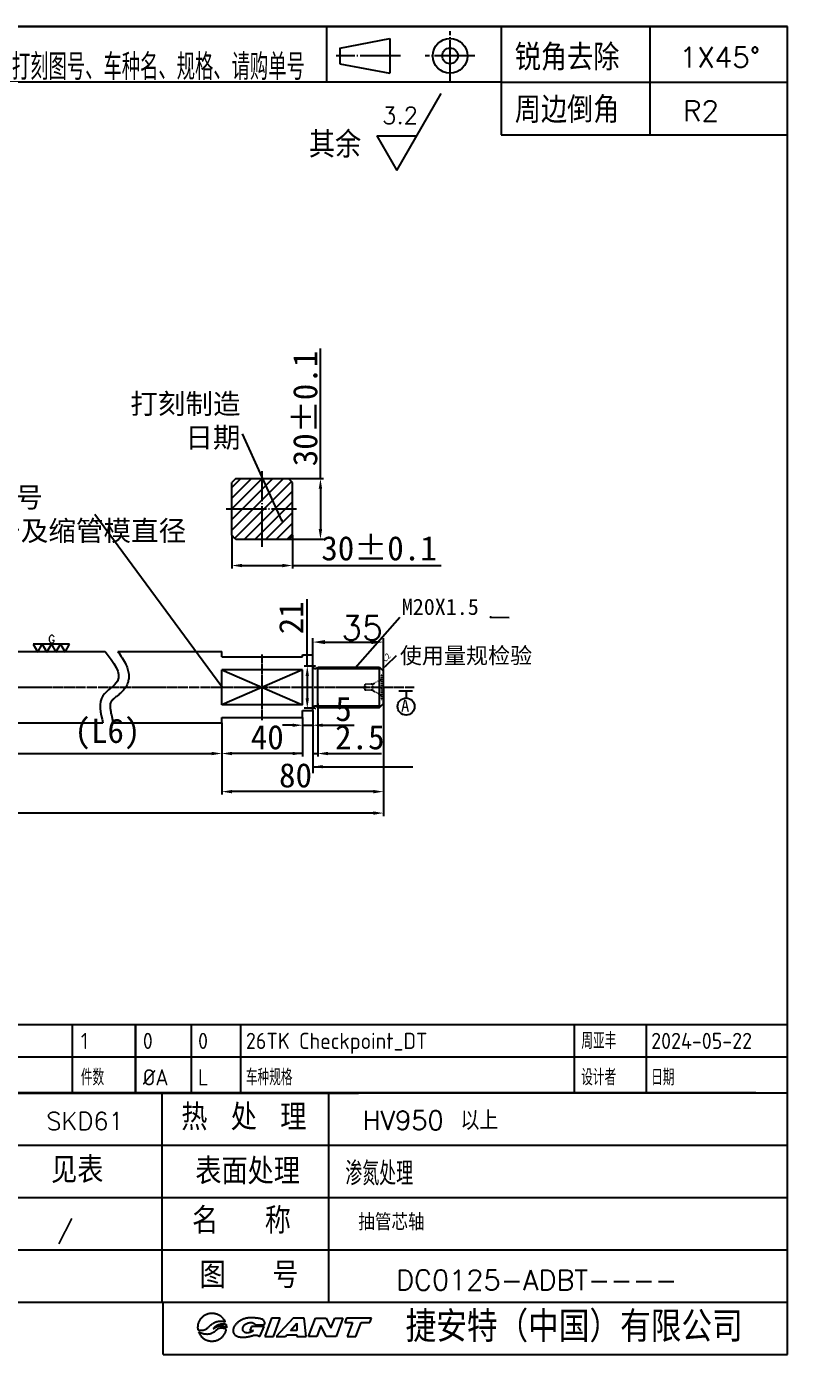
# Model space of a CAD drawing. Extents: x 41788 to 42727, y -2111 to -1454.
# Drawn here: x 42350 to 42727, y -2111 to -1454 of the extents above; entities that cross this region are included whole.
import ezdxf
from ezdxf.enums import TextEntityAlignment as Align

# ---------------------------------------------------------------- set-up
doc = ezdxf.new("R2010")
doc.units = 0
doc.header["$MEASUREMENT"] = 0
for name, pattern in [('CENTER', [22.5, 20, -1, 0.5, -1]), ('DASHED', [0.2, 0.1, -0.1]), ('PHANTOM', [25, 20, -1, 1, -1, 1, -1])]:
    doc.linetypes.add(name, pattern=pattern)
doc.layers.get('0').update_dxf_attribs({"linetype": 'CONTINUOUS'})
doc.layers.get('DEFPOINTS').update_dxf_attribs({"linetype": 'CONTINUOUS'})
for name, color, linetype in [('CEN', 1, 'CENTER'), ('CON', 7, 'CONTINUOUS'), ('DAS', 5, 'DASHED'), ('DIM', 7, 'CONTINUOUS'), ('TXT', 3, 'CONTINUOUS'), ('UTI', 4, 'PHANTOM')]:
    doc.layers.add(name, color=color, linetype=linetype)
doc.styles.add('2', font='SimSun.ttf')
doc.styles.add('ACISOTS', font='isocp.shx', dxfattribs={"height": 1, "bigfont": 'gbcbig.shx'})
doc.styles.add('HZ', font='txt.shx', dxfattribs={"bigfont": 'Hzfs.shx'})
doc.styles.add('ROMANS', font='romans', dxfattribs={"height": 6.922031})
doc.styles.get("Standard").update_dxf_attribs({"font": 'txt.shx', "bigfont": 'hzfs.shx'})
doc.dimstyles.get("Standard").update_dxf_attribs({"dimtxt": 12, "dimasz": 5, "dimexe": 1.5, "dimexo": 0, "dimgap": 2, "dimtad": 1, "dimdec": 1, "dimzin": 12, "dimdsep": 46, "dimtxsty": 'STANDARD', "dimcen": 0.09, "dimaunit": 1, "dimadec": 1, "dimazin": 3, "dimtfac": 1, "dimtdec": 1, "dimtmove": 0, "dimatfit": 3, "dimfxl": 1, "dimtolj": 1, "dimtzin": 0, "dimarcsym": 0})
doc.dimstyles.new('STANDARD$0', dxfattribs={"dimscale": 0, "dimtxt": 12, "dimasz": 6, "dimexe": 2, "dimexo": 0, "dimgap": 1, "dimtad": 1, "dimdec": 1, "dimrnd": 0.1, "dimzin": 12, "dimdsep": 46, "dimtxsty": 'STANDARD', "dimcen": 0, "dimclrd": 7, "dimclre": 7, "dimclrt": 7, "dimadec": 0, "dimazin": 0, "dimtp": 0.3, "dimtfac": 1, "dimtdec": 1, "dimtmove": 0, "dimatfit": 3, "dimfxl": 1, "dimtolj": 1, "dimtzin": 0, "dimarcsym": 0})

# ---------------------------------------------------------------- blocks, each defined once
blk = doc.blocks.new('*D27')
at = {"color": 7, "lineweight": -2, "transparency": 16777216}
for p, q in [((41447.65, -1767.43), (41447.65, -1756.58)), ((41453.65, -1758.58), (41476.65, -1758.58)), ((41482.65, -1774.93), (41482.65, -1756.58))]:
    blk.add_line(p, q, dxfattribs=at)
at = {"color": 7, "transparency": 16777216}
for points in [[(41453.65, -1757.58), (41453.65, -1759.58), (41447.65, -1758.58)], [(41476.65, -1759.58), (41476.65, -1757.58), (41482.65, -1758.58)]]:
    blk.add_solid(points, dxfattribs=at)
at = {"layer": 'DEFPOINTS', "color": 0, "transparency": 16777216}
for p in [(41482.65, -1758.58), (41447.65, -1767.43), (41482.65, -1774.93)]:
    blk.add_point(p, dxfattribs=at)
at = {"color": 7, "transparency": 16777216, "insert": (41472.07, -1751.58), "char_height": 12, "attachment_point": 5}
blk.add_mtext('\\A1;35', dxfattribs=at)
blk = doc.blocks.new('DY00021A')
at = {"layer": 'UTI', "color": 7}
for points in [[(1.5, 2.6), (-1.5, 2.6), (0, 0)], [(4.5, 2.6), (1.5, 2.6), (3, 0)], [(7.5, 2.6), (4.5, 2.6), (6, 0)], [(10.5, 2.6), (7.5, 2.6), (9, 0)]]:
    blk.add_lwpolyline(points, close=True, dxfattribs=at)
at = {"layer": 'UTI'}
blk.add_text('G', height=2.5, dxfattribs=at).set_placement((4.61, 4.28), align=Align.MIDDLE)
blk = doc.blocks.new('*D26')
at = {"layer": 'DEFPOINTS', "color": 0, "transparency": 16777216}
for p in [(41407.65, -1705.73), (41437.65, -1705.73), (41437.65, -1720.73)]:
    blk.add_point(p, dxfattribs=at)
at = {"layer": 'DIM', "color": 0, "lineweight": -2, "transparency": 16777216}
for p, q in [((41407.65, -1705.73), (41407.65, -1722.23)), ((41437.65, -1705.73), (41437.65, -1722.23)), ((41412.65, -1720.73), (41432.65, -1720.73)), ((41437.65, -1720.73), (41511.12, -1720.73))]:
    blk.add_line(p, q, dxfattribs=at)
at = {"layer": 'DIM', "color": 0, "transparency": 16777216}
for points in [[(41412.65, -1719.9), (41412.65, -1721.57), (41407.65, -1720.73)], [(41432.65, -1721.57), (41432.65, -1719.9), (41437.65, -1720.73)]]:
    blk.add_solid(points, dxfattribs=at)
at = {"layer": 'DIM', "color": 0, "transparency": 16777216, "insert": (41480.46, -1712.26), "char_height": 12, "attachment_point": 5, "style": '2'}
blk.add_mtext('\\A1;30%%p0.1', dxfattribs=at)
blk = doc.blocks.new('*D25')
at = {"layer": 'DEFPOINTS', "color": 0, "transparency": 16777216}
for p in [(41435.65, -1677.73), (41435.65, -1707.73), (41451.47, -1707.73)]:
    blk.add_point(p, dxfattribs=at)
at = {"layer": 'DIM', "color": 0, "lineweight": -2, "transparency": 16777216}
for p, q in [((41451.47, -1677.73), (41451.47, -1613.41)), ((41435.65, -1677.73), (41452.97, -1677.73)), ((41451.47, -1682.73), (41451.47, -1702.73)), ((41435.65, -1707.73), (41452.97, -1707.73))]:
    blk.add_line(p, q, dxfattribs=at)
at = {"layer": 'DIM', "color": 0, "transparency": 16777216}
for points in [[(41452.3, -1682.73), (41450.63, -1682.73), (41451.47, -1677.73)], [(41450.63, -1702.73), (41452.3, -1702.73), (41451.47, -1707.73)]]:
    blk.add_solid(points, dxfattribs=at)
at = {"layer": 'DIM', "color": 0, "transparency": 16777216, "insert": (41444, -1643.07), "char_height": 12, "attachment_point": 5, "rotation": 90, "style": '2'}
blk.add_mtext('\\A1;30%%p0.1', dxfattribs=at)
blk = doc.blocks.new('*D24')
at = {"layer": 'DEFPOINTS', "color": 0, "transparency": 16777216}
for p in [(41402.65, -1798.58), (41442.65, -1795.93), (41402.65, -1813.68)]:
    blk.add_point(p, dxfattribs=at)
at = {"layer": 'DIM', "color": 0, "lineweight": -2, "transparency": 16777216}
for p, q in [((41402.65, -1798.58), (41402.65, -1815.18)), ((41442.65, -1795.93), (41442.65, -1815.18)), ((41437.65, -1813.68), (41407.65, -1813.68))]:
    blk.add_line(p, q, dxfattribs=at)
at = {"layer": 'DIM', "color": 0, "transparency": 16777216}
for points in [[(41407.65, -1812.85), (41407.65, -1814.52), (41402.65, -1813.68)], [(41437.65, -1814.52), (41437.65, -1812.85), (41442.65, -1813.68)]]:
    blk.add_solid(points, dxfattribs=at)
at = {"layer": 'DIM', "color": 0, "transparency": 16777216, "insert": (41425.16, -1805.68), "char_height": 12, "attachment_point": 5, "style": '2'}
blk.add_mtext('\\A1;40', dxfattribs=at)
blk = doc.blocks.new('*D23')
at = {"layer": 'DEFPOINTS', "color": 0, "transparency": 16777216}
for p in [(41289.54, -1799.08), (41402.65, -1799.08), (41402.65, -1813.68)]:
    blk.add_point(p, dxfattribs=at)
at = {"layer": 'DIM', "color": 0, "lineweight": -2, "transparency": 16777216}
for p, q in [((41289.54, -1799.08), (41289.54, -1815.18)), ((41402.65, -1799.08), (41402.65, -1815.18)), ((41294.54, -1813.68), (41397.65, -1813.68))]:
    blk.add_line(p, q, dxfattribs=at)
at = {"layer": 'DIM', "color": 0, "transparency": 16777216}
for points in [[(41294.54, -1812.85), (41294.54, -1814.52), (41289.54, -1813.68)], [(41397.65, -1814.52), (41397.65, -1812.85), (41402.65, -1813.68)]]:
    blk.add_solid(points, dxfattribs=at)
at = {"layer": 'DIM', "color": 0, "transparency": 16777216, "insert": (41346.09, -1804.04), "char_height": 12, "attachment_point": 5, "style": '2'}
blk.add_mtext('\\A1;(L6)', dxfattribs=at)
blk = doc.blocks.new('_DotSmall')
at = {"color": 0, "linetype": 'ByBlock', "const_width": 0.5}
blk.add_lwpolyline([(-0.0625, 0, 1), (0.0625, 0, 1)], format="xyb", close=True, dxfattribs=at)
blk = doc.blocks.new('*D17')
at = {"layer": 'DEFPOINTS', "color": 0, "transparency": 16777216}
for p in [(41449.02, -1770.43), (41444.96, -1791.34), (41448.93, -1791.34)]:
    blk.add_point(p, dxfattribs=at)
at = {"layer": 'DIM', "color": 0, "lineweight": -2, "transparency": 16777216}
for p, q in [((41444.96, -1770.43), (41444.96, -1737.29)), ((41449.02, -1770.43), (41443.46, -1770.43)), ((41444.96, -1775.43), (41444.96, -1786.34)), ((41448.93, -1791.34), (41443.46, -1791.34))]:
    blk.add_line(p, q, dxfattribs=at)
at = {"layer": 'DIM', "color": 0, "transparency": 16777216}
for points in [[(41445.79, -1775.43), (41444.12, -1775.43), (41444.96, -1770.43)], [(41444.12, -1786.34), (41445.79, -1786.34), (41444.96, -1791.34)]]:
    blk.add_solid(points, dxfattribs=at)
at = {"layer": 'DIM', "color": 0, "transparency": 16777216, "insert": (41436.96, -1746.56), "char_height": 12, "attachment_point": 5, "rotation": 90, "style": '2'}
blk.add_mtext('\\A1;21', dxfattribs=at)
blk = doc.blocks.new('*D16')
at = {"layer": 'DEFPOINTS', "color": 0, "transparency": 16777216}
for p in [(41482.65, -1780.93), (41402.65, -1798.58), (41402.65, -1832.53)]:
    blk.add_point(p, dxfattribs=at)
at = {"layer": 'DIM', "color": 0, "lineweight": -2, "transparency": 16777216}
for p, q in [((41482.65, -1780.93), (41482.65, -1834.03)), ((41402.65, -1798.58), (41402.65, -1834.03)), ((41477.65, -1832.53), (41407.65, -1832.53))]:
    blk.add_line(p, q, dxfattribs=at)
at = {"layer": 'DIM', "color": 0, "transparency": 16777216}
for points in [[(41407.65, -1831.7), (41407.65, -1833.37), (41402.65, -1832.53)], [(41477.65, -1833.37), (41477.65, -1831.7), (41482.65, -1832.53)]]:
    blk.add_solid(points, dxfattribs=at)
at = {"layer": 'DIM', "color": 0, "transparency": 16777216, "insert": (41439.15, -1824.53), "char_height": 12, "attachment_point": 5, "style": '2'}
blk.add_mtext('\\A1;80', dxfattribs=at)
blk = doc.blocks.new('*D15')
at = {"layer": 'DEFPOINTS', "color": 0, "transparency": 16777216}
for p in [(41447.65, -1792.33), (41442.65, -1795.93), (41447.65, -1799.7)]:
    blk.add_point(p, dxfattribs=at)
at = {"layer": 'DIM', "color": 0, "lineweight": -2, "transparency": 16777216}
for p, q in [((41447.65, -1792.33), (41447.65, -1801.2)), ((41442.65, -1795.93), (41442.65, -1801.2)), ((41437.65, -1799.7), (41432.65, -1799.7)), ((41442.65, -1799.7), (41447.65, -1799.7)), ((41452.65, -1799.7), (41468.15, -1799.7))]:
    blk.add_line(p, q, dxfattribs=at)
at = {"layer": 'DIM', "color": 0, "transparency": 16777216}
for points in [[(41437.65, -1800.53), (41437.65, -1798.87), (41442.65, -1799.7)], [(41452.65, -1798.87), (41452.65, -1800.53), (41447.65, -1799.7)]]:
    blk.add_solid(points, dxfattribs=at)
at = {"layer": 'DIM', "color": 0, "transparency": 16777216, "insert": (41462.9, -1791.7), "char_height": 12, "attachment_point": 5, "style": '2'}
blk.add_mtext('\\A1;5', dxfattribs=at)
blk = doc.blocks.new('*D5')
at = {"layer": 'DEFPOINTS', "color": 0, "transparency": 16777216}
for p in [(40805.51, -1783.15), (41482.65, -1788.93), (40805.51, -1843.14)]:
    blk.add_point(p, dxfattribs=at)
at = {"layer": 'DIM', "color": 0, "lineweight": -2, "transparency": 16777216}
for p, q in [((40805.51, -1783.15), (40805.51, -1844.64)), ((41482.65, -1788.93), (41482.65, -1844.64)), ((41477.65, -1843.14), (40810.51, -1843.14))]:
    blk.add_line(p, q, dxfattribs=at)
at = {"layer": 'DIM', "color": 0, "transparency": 16777216}
for points in [[(40810.51, -1842.3), (40810.51, -1843.97), (40805.51, -1843.14)], [(41477.65, -1843.97), (41477.65, -1842.3), (41482.65, -1843.14)]]:
    blk.add_solid(points, dxfattribs=at)
at = {"layer": 'DIM', "color": 0, "transparency": 16777216, "insert": (41211.7, -1835.14), "char_height": 12, "attachment_point": 5, "style": '2'}
blk.add_mtext('\\A1;LT', dxfattribs=at)
blk = doc.blocks.new('GIANT')
for p, q in [((231.03, 29.75), (230.98, 29.65)), ((231.09, 29.84), (231.03, 29.75)), ((231.15, 29.94), (231.09, 29.84)), ((231.21, 30.03), (231.15, 29.94)), ((231.28, 30.12), (231.21, 30.03)), ((231.35, 30.2), (231.28, 30.12)), ((231.43, 30.28), (231.35, 30.2)), ((231.51, 30.36), (231.43, 30.28)), ((231.59, 30.43), (231.51, 30.36)), ((231.68, 30.5), (231.59, 30.43)), ((231.77, 30.56), (231.68, 30.5)), ((231.87, 30.62), (231.77, 30.56)), ((231.97, 30.68), (231.87, 30.62)), ((232.07, 30.73), (231.97, 30.68)), ((232.17, 30.77), (232.07, 30.73)), ((232.27, 30.81), (232.17, 30.77)), ((232.38, 30.85), (232.27, 30.81)), ((232.49, 30.88), (232.38, 30.85)), ((232.6, 30.91), (232.49, 30.88)), ((232.72, 30.93), (232.6, 30.91)), ((232.83, 30.94), (232.72, 30.93)), ((232.95, 30.95), (232.83, 30.94)), ((233.07, 30.96), (232.95, 30.95)), ((233.18, 30.95), (233.07, 30.96)), ((233.3, 30.95), (233.18, 30.95)), ((233.42, 30.93), (233.3, 30.95)), ((233.53, 30.91), (233.42, 30.93)), ((233.65, 30.89), (233.53, 30.91)), ((233.76, 30.86), (233.65, 30.89)), ((233.87, 30.82), (233.76, 30.86)), ((233.98, 30.78), (233.87, 30.82)), ((234.09, 30.74), (233.98, 30.78)), ((234, 29.7), (234.08, 29.72)), ((234.08, 29.72), (234.16, 29.73)), ((234.19, 30.68), (234.09, 30.74)), ((234.16, 29.73), (234.25, 29.74)), ((234.29, 30.63), (234.19, 30.68)), ((234.25, 29.74), (234.33, 29.75)), ((234.39, 30.57), (234.29, 30.63)), ((234.33, 29.75), (234.41, 29.75)), ((234.49, 30.5), (234.39, 30.57)), ((234.41, 29.75), (234.49, 29.75)), ((234.58, 30.43), (234.49, 30.5)), ((234.49, 29.75), (234.58, 29.75)), ((234.67, 30.35), (234.58, 30.43)), ((234.58, 29.75), (234.66, 29.74)), ((234.66, 29.74), (234.74, 29.73)), ((234.75, 30.27), (234.67, 30.35)), ((234.74, 29.73), (234.82, 29.72)), ((234.83, 30.18), (234.75, 30.27)), ((234.82, 29.72), (234.9, 29.7)), ((234.91, 30.1), (234.83, 30.18)), ((234.98, 30), (234.91, 30.1)), ((235.05, 29.91), (234.98, 30)), ((235.11, 29.81), (235.05, 29.91)), ((235.16, 29.7), (235.11, 29.81)), ((237.46, 29.71), (237.36, 29.65)), ((237.56, 29.78), (237.46, 29.71)), ((237.66, 29.84), (237.56, 29.78)), ((237.76, 29.89), (237.66, 29.84)), ((237.87, 29.95), (237.76, 29.89)), ((237.97, 30), (237.87, 29.95)), ((238.08, 30.04), (237.97, 30)), ((238.19, 30.08), (238.08, 30.04)), ((238.3, 30.12), (238.19, 30.08)), ((238.42, 30.15), (238.3, 30.12)), ((238.53, 30.18), (238.42, 30.15)), ((238.65, 30.2), (238.53, 30.18)), ((238.76, 30.22), (238.65, 30.2)), ((238.88, 30.24), (238.76, 30.22)), ((238.99, 30.25), (238.88, 30.24)), ((239.11, 30.26), (238.99, 30.25)), ((239.23, 30.27), (239.11, 30.26)), ((239.35, 30.27), (239.23, 30.27)), ((239.46, 30.27), (239.35, 30.27)), ((239.58, 30.27), (239.46, 30.27)), ((239.7, 30.26), (239.58, 30.27)), ((239.82, 30.25), (239.7, 30.26)), ((239.93, 30.25), (239.82, 30.25)), ((240.05, 30.23), (239.93, 30.25)), ((240.17, 30.22), (240.05, 30.23)), ((240.28, 30.21), (240.17, 30.22)), ((240.4, 30.19), (240.28, 30.21)), ((240.52, 30.17), (240.4, 30.19)), ((240.63, 30.15), (240.52, 30.17)), ((240.75, 30.13), (240.63, 30.15)), ((240.86, 30.1), (240.75, 30.13)), ((240.97, 30.06), (240.86, 30.1)), ((241.08, 30.02), (240.97, 30.06)), ((241.19, 29.97), (241.08, 30.02)), ((241.28, 29.9), (241.19, 29.97)), ((241.37, 29.82), (241.28, 29.9)), ((241.44, 29.73), (241.37, 29.82)), ((241.49, 29.62), (241.44, 29.73)), ((242.59, 30.21), (241.52, 27.29)), ((243.97, 30.21), (242.59, 30.21)), ((242.89, 27.29), (243.97, 30.21)), ((246.06, 30.21), (243.34, 27.29)), ((247.83, 30.21), (246.06, 30.21)), ((248.13, 27.29), (247.83, 30.21)), ((248.52, 27.29), (249.6, 30.21)), ((249.6, 30.21), (251.31, 30.21)), ((251.31, 30.21), (252.1, 28.61)), ((252.1, 28.61), (252.7, 30.21)), ((252.7, 30.21), (253.99, 30.21)), ((253.99, 30.21), (252.92, 27.29)), ((254.56, 30.21), (254.3, 29.5)), ((258.57, 30.21), (254.56, 30.21)), ((258.31, 29.5), (258.57, 30.21)), ((230.79, 28.9), (230.78, 28.78)), ((230.78, 28.78), (230.78, 28.67)), ((230.78, 28.67), (230.79, 28.56)), ((230.8, 29.01), (230.79, 28.9)), ((230.79, 28.56), (230.8, 28.45)), ((230.82, 29.12), (230.8, 29.01)), ((230.8, 28.45), (230.82, 28.34)), ((230.84, 29.23), (230.82, 29.12)), ((230.82, 28.34), (230.9, 28.32)), ((230.87, 29.33), (230.84, 29.23)), ((230.9, 29.44), (230.87, 29.33)), ((230.94, 29.55), (230.9, 29.44)), ((230.9, 28.32), (230.98, 28.31)), ((231.01, 27.94), (230.93, 27.97)), ((230.93, 27.97), (230.97, 27.88)), ((230.98, 29.65), (230.94, 29.55)), ((230.97, 27.88), (231.01, 27.79)), ((230.98, 28.31), (231.07, 28.3)), ((231.08, 27.91), (231.01, 27.94)), ((231.01, 27.79), (231.06, 27.7)), ((231.06, 27.7), (231.11, 27.61)), ((231.07, 28.3), (231.15, 28.29)), ((231.15, 27.88), (231.08, 27.91)), ((231.11, 27.61), (231.17, 27.53)), ((231.15, 28.29), (231.23, 28.28)), ((231.23, 27.85), (231.15, 27.88)), ((231.23, 28.28), (231.31, 28.28)), ((231.3, 27.81), (231.23, 27.85)), ((231.38, 27.79), (231.3, 27.81)), ((231.31, 28.28), (231.39, 28.28)), ((231.46, 27.76), (231.38, 27.79)), ((231.39, 28.28), (231.48, 28.28)), ((231.53, 27.73), (231.46, 27.76)), ((231.48, 28.28), (231.56, 28.28)), ((231.61, 27.71), (231.53, 27.73)), ((231.56, 28.28), (231.64, 28.29)), ((231.69, 27.69), (231.61, 27.71)), ((231.64, 28.29), (231.72, 28.31)), ((231.77, 27.67), (231.69, 27.69)), ((231.72, 28.31), (231.8, 28.32)), ((231.85, 27.66), (231.77, 27.67)), ((231.8, 28.32), (231.88, 28.35)), ((231.93, 27.65), (231.85, 27.66)), ((231.88, 28.35), (231.96, 28.37)), ((232.01, 27.64), (231.93, 27.65)), ((231.96, 28.37), (232.03, 28.41)), ((232.09, 27.63), (232.01, 27.64)), ((232.03, 28.41), (232.11, 28.44)), ((232.18, 27.63), (232.09, 27.63)), ((232.11, 28.44), (232.18, 28.49)), ((232.18, 28.49), (232.25, 28.53)), ((232.26, 27.62), (232.18, 27.63)), ((232.25, 28.53), (232.31, 28.58)), ((232.34, 27.62), (232.26, 27.62)), ((232.31, 28.58), (232.37, 28.63)), ((232.42, 27.63), (232.34, 27.62)), ((232.37, 28.63), (232.44, 28.69)), ((232.5, 27.64), (232.42, 27.63)), ((232.44, 28.69), (232.5, 28.74)), ((232.5, 28.74), (232.56, 28.8)), ((232.58, 27.64), (232.5, 27.64)), ((232.56, 28.8), (232.62, 28.86)), ((232.66, 27.66), (232.58, 27.64)), ((232.62, 28.86), (232.68, 28.91)), ((232.74, 27.67), (232.66, 27.66)), ((232.68, 28.91), (232.74, 28.97)), ((232.74, 28.97), (232.8, 29.03)), ((232.82, 27.69), (232.74, 27.67)), ((232.8, 29.03), (232.86, 29.08)), ((232.9, 27.72), (232.82, 27.69)), ((232.86, 29.08), (232.92, 29.13)), ((232.98, 27.74), (232.9, 27.72)), ((232.92, 29.13), (232.98, 29.19)), ((232.98, 29.19), (233.05, 29.24)), ((233.05, 27.77), (232.98, 27.74)), ((233.05, 29.24), (233.11, 29.29)), ((233.13, 27.8), (233.05, 27.77)), ((233.11, 29.29), (233.18, 29.33)), ((233.2, 27.84), (233.13, 27.8)), ((233.18, 29.33), (233.25, 29.38)), ((233.27, 27.88), (233.2, 27.84)), ((233.25, 29.38), (233.32, 29.42)), ((233.34, 27.92), (233.27, 27.88)), ((233.28, 28.48), (233.35, 28.58)), ((233.38, 28.54), (233.28, 28.48)), ((233.32, 29.42), (233.39, 29.46)), ((233.41, 27.97), (233.34, 27.92)), ((233.35, 28.58), (233.43, 28.68)), ((233.48, 28.6), (233.38, 28.54)), ((233.39, 29.46), (233.46, 29.5)), ((233.47, 28.01), (233.41, 27.97)), ((233.43, 28.68), (233.51, 28.77)), ((233.46, 29.5), (233.54, 29.54)), ((233.54, 28.06), (233.47, 28.01)), ((233.59, 28.66), (233.48, 28.6)), ((233.51, 28.77), (233.61, 28.86)), ((233.54, 29.54), (233.61, 29.57)), ((233.6, 28.12), (233.54, 28.06)), ((233.69, 28.72), (233.59, 28.66)), ((233.66, 28.17), (233.6, 28.12)), ((233.61, 29.57), (233.69, 29.6)), ((233.61, 28.86), (233.7, 28.93)), ((233.72, 28.22), (233.66, 28.17)), ((233.69, 29.6), (233.77, 29.63)), ((233.8, 28.77), (233.69, 28.72)), ((233.7, 28.93), (233.8, 29.01)), ((233.78, 28.28), (233.72, 28.22)), ((233.77, 29.63), (233.84, 29.66)), ((233.85, 28.33), (233.78, 28.28)), ((233.8, 29.01), (233.91, 29.07)), ((233.91, 28.82), (233.8, 28.77)), ((233.84, 29.66), (233.92, 29.68)), ((233.91, 28.38), (233.85, 28.33)), ((233.91, 29.07), (234.02, 29.13)), ((234.02, 28.86), (233.91, 28.82)), ((233.97, 28.43), (233.91, 28.38)), ((233.92, 29.68), (234, 29.7)), ((234.04, 28.48), (233.97, 28.43)), ((234.02, 29.13), (234.13, 29.18)), ((234.13, 28.9), (234.02, 28.86)), ((234.11, 28.52), (234.04, 28.48)), ((234.18, 28.56), (234.11, 28.52)), ((234.13, 29.18), (234.25, 29.22)), ((234.25, 28.92), (234.13, 28.9)), ((234.26, 28.58), (234.18, 28.56)), ((234.25, 29.22), (234.37, 29.25)), ((234.37, 28.94), (234.25, 28.92)), ((234.34, 28.61), (234.26, 28.58)), ((234.42, 28.62), (234.34, 28.61)), ((234.37, 29.25), (234.49, 29.28)), ((234.49, 28.95), (234.37, 28.94)), ((234.5, 28.62), (234.42, 28.62)), ((234.49, 29.28), (234.62, 29.3)), ((234.61, 28.94), (234.49, 28.95)), ((234.58, 28.62), (234.5, 28.62)), ((234.66, 28.62), (234.58, 28.62)), ((234.72, 28.93), (234.61, 28.94)), ((234.62, 29.3), (234.74, 29.31)), ((234.74, 28.61), (234.66, 28.62)), ((234.84, 28.91), (234.72, 28.93)), ((234.74, 29.31), (234.86, 29.31)), ((234.82, 28.59), (234.74, 28.61)), ((234.9, 28.57), (234.82, 28.59)), ((234.96, 28.88), (234.84, 28.91)), ((234.86, 29.31), (234.99, 29.3)), ((234.9, 29.7), (234.98, 29.68)), ((234.98, 28.55), (234.9, 28.57)), ((235.07, 28.84), (234.96, 28.88)), ((234.98, 29.68), (235.06, 29.65)), ((235.06, 28.53), (234.98, 28.55)), ((234.99, 29.3), (235.11, 29.28)), ((235.03, 27.57), (235.08, 27.66)), ((235.06, 29.65), (235.13, 29.63)), ((235.13, 28.5), (235.06, 28.53)), ((235.18, 28.8), (235.07, 28.84)), ((235.08, 27.66), (235.13, 27.74)), ((235.11, 29.28), (235.23, 29.24)), ((235.13, 29.63), (235.21, 29.6)), ((235.21, 28.47), (235.13, 28.5)), ((235.13, 27.74), (235.18, 27.83)), ((235.21, 29.6), (235.16, 29.7)), ((235.29, 28.74), (235.18, 28.8)), ((235.18, 27.83), (235.22, 27.93)), ((235.28, 28.44), (235.21, 28.47)), ((235.22, 27.93), (235.26, 28.02)), ((235.23, 29.24), (235.34, 29.19)), ((235.26, 28.02), (235.29, 28.12)), ((235.36, 28.41), (235.28, 28.44)), ((235.39, 28.67), (235.29, 28.74)), ((235.29, 28.12), (235.32, 28.21)), ((235.32, 28.21), (235.34, 28.31)), ((235.34, 29.19), (235.36, 29.09)), ((235.34, 28.31), (235.36, 28.41)), ((235.36, 29.09), (235.37, 28.98)), ((235.37, 28.98), (235.38, 28.88)), ((235.38, 28.88), (235.39, 28.78)), ((235.39, 28.78), (235.39, 28.67)), ((236.46, 28.45), (236.44, 28.33)), ((236.44, 28.33), (236.44, 28.22)), ((236.44, 28.22), (236.44, 28.1)), ((236.44, 28.1), (236.46, 27.98)), ((236.5, 28.56), (236.46, 28.45)), ((236.46, 27.98), (236.5, 27.87)), ((236.54, 28.67), (236.5, 28.56)), ((236.5, 27.87), (236.56, 27.77)), ((236.59, 28.78), (236.54, 28.67)), ((236.56, 27.77), (236.62, 27.67)), ((236.64, 28.88), (236.59, 28.78)), ((236.62, 27.67), (236.7, 27.58)), ((236.7, 28.98), (236.64, 28.88)), ((236.77, 29.08), (236.7, 28.98)), ((236.7, 27.58), (236.79, 27.51)), ((236.85, 29.17), (236.77, 29.08)), ((236.92, 29.26), (236.85, 29.17)), ((237, 29.34), (236.92, 29.26)), ((237.09, 29.42), (237, 29.34)), ((237.18, 29.5), (237.09, 29.42)), ((237.27, 29.58), (237.18, 29.5)), ((237.36, 29.65), (237.27, 29.58)), ((237.99, 28.53), (238, 28.65)), ((238, 28.41), (237.99, 28.53)), ((238, 28.65), (238.04, 28.77)), ((238.03, 28.29), (238, 28.41)), ((238.08, 28.17), (238.03, 28.29)), ((238.04, 28.77), (238.09, 28.89)), ((238.16, 28.07), (238.08, 28.17)), ((238.09, 28.89), (238.15, 28.99)), ((238.15, 28.99), (238.23, 29.09)), ((238.25, 27.99), (238.16, 28.07)), ((238.23, 29.09), (238.32, 29.17)), ((238.35, 27.92), (238.25, 27.99)), ((238.32, 29.17), (238.42, 29.25)), ((238.47, 27.88), (238.35, 27.92)), ((238.42, 29.25), (238.52, 29.32)), ((238.59, 27.85), (238.47, 27.88)), ((238.52, 29.32), (238.64, 29.37)), ((238.71, 27.83), (238.59, 27.85)), ((238.64, 29.37), (238.75, 29.42)), ((238.84, 27.84), (238.71, 27.83)), ((238.75, 29.42), (238.87, 29.46)), ((238.96, 27.86), (238.84, 27.84)), ((238.87, 29.46), (238.99, 29.48)), ((239.08, 27.89), (238.96, 27.86)), ((238.99, 29.48), (239.11, 29.5)), ((239.2, 27.93), (239.08, 27.89)), ((239.11, 29.5), (239.24, 29.51)), ((239.4, 28.87), (239.12, 28.24)), ((239.12, 28.24), (239.73, 28.24)), ((239.31, 27.97), (239.2, 27.93)), ((239.24, 29.51), (239.36, 29.51)), ((239.42, 28.03), (239.31, 27.97)), ((239.36, 29.51), (239.49, 29.49)), ((241.41, 28.87), (239.4, 28.87)), ((239.53, 28.1), (239.42, 28.03)), ((239.49, 29.49), (239.61, 29.46)), ((239.63, 28.17), (239.53, 28.1)), ((239.61, 29.46), (239.72, 29.42)), ((239.73, 28.24), (239.63, 28.17)), ((239.72, 29.42), (239.83, 29.36)), ((239.83, 29.36), (239.92, 29.27)), ((239.92, 29.27), (239.97, 29.16)), ((239.97, 29.16), (241.47, 29.16)), ((240.75, 27.29), (241.41, 28.87)), ((241.47, 29.16), (241.5, 29.27)), ((241.51, 29.51), (241.49, 29.62)), ((241.5, 29.27), (241.51, 29.39)), ((241.51, 29.39), (241.51, 29.51)), ((245.61, 28.21), (246.64, 29.42)), ((246.64, 28.21), (245.61, 28.21)), ((246.64, 29.42), (246.64, 28.21)), ((250.49, 29.01), (249.85, 27.29)), ((251.35, 27.29), (250.49, 29.01)), ((254.3, 29.5), (255.52, 29.5)), ((255.52, 29.5), (254.71, 27.29)), ((256.09, 27.29), (256.91, 29.5)), ((256.91, 29.5), (258.31, 29.5)), ((231.17, 27.53), (231.23, 27.45)), ((231.23, 27.45), (231.29, 27.37)), ((231.29, 27.37), (231.36, 27.29)), ((231.36, 27.29), (231.43, 27.22)), ((231.43, 27.22), (231.5, 27.15)), ((231.5, 27.15), (231.57, 27.09)), ((231.57, 27.09), (231.65, 27.02)), ((231.65, 27.02), (231.73, 26.96)), ((231.73, 26.96), (231.82, 26.91)), ((231.82, 26.91), (231.9, 26.86)), ((231.9, 26.86), (231.99, 26.81)), ((231.99, 26.81), (232.08, 26.76)), ((232.08, 26.76), (232.18, 26.72)), ((232.18, 26.72), (232.27, 26.69)), ((232.27, 26.69), (232.37, 26.65)), ((232.37, 26.65), (232.46, 26.63)), ((232.46, 26.63), (232.56, 26.6)), ((232.56, 26.6), (232.66, 26.58)), ((232.66, 26.58), (232.76, 26.57)), ((232.76, 26.57), (232.86, 26.55)), ((232.86, 26.55), (232.96, 26.55)), ((232.96, 26.55), (233.06, 26.54)), ((233.06, 26.54), (233.16, 26.54)), ((233.16, 26.54), (233.26, 26.55)), ((233.26, 26.55), (233.36, 26.56)), ((233.36, 26.56), (233.46, 26.57)), ((233.46, 26.57), (233.56, 26.59)), ((233.56, 26.59), (233.66, 26.61)), ((233.66, 26.61), (233.76, 26.64)), ((233.76, 26.64), (233.85, 26.67)), ((233.85, 26.67), (233.95, 26.7)), ((233.95, 26.7), (234.04, 26.74)), ((234.04, 26.74), (234.13, 26.78)), ((234.13, 26.78), (234.22, 26.83)), ((234.22, 26.83), (234.31, 26.88)), ((234.31, 26.88), (234.39, 26.93)), ((234.39, 26.93), (234.48, 26.99)), ((234.48, 26.99), (234.56, 27.05)), ((234.56, 27.05), (234.63, 27.12)), ((234.63, 27.12), (234.71, 27.19)), ((234.71, 27.19), (234.78, 27.26)), ((234.78, 27.26), (234.85, 27.33)), ((234.85, 27.33), (234.91, 27.41)), ((234.91, 27.41), (234.97, 27.49)), ((234.97, 27.49), (235.03, 27.57)), ((236.79, 27.51), (236.89, 27.44)), ((236.89, 27.44), (236.99, 27.38)), ((236.99, 27.38), (237.09, 27.33)), ((237.09, 27.33), (237.2, 27.29)), ((237.2, 27.29), (237.32, 27.25)), ((237.32, 27.25), (237.43, 27.22)), ((237.43, 27.22), (237.54, 27.2)), ((237.54, 27.2), (237.66, 27.18)), ((237.66, 27.18), (237.78, 27.17)), ((237.78, 27.17), (237.89, 27.16)), ((237.89, 27.16), (238.01, 27.16)), ((238.01, 27.16), (238.13, 27.16)), ((238.13, 27.16), (238.25, 27.16)), ((238.25, 27.16), (238.36, 27.17)), ((238.36, 27.17), (238.48, 27.18)), ((238.48, 27.18), (238.6, 27.2)), ((238.6, 27.2), (238.71, 27.21)), ((238.71, 27.21), (238.83, 27.23)), ((238.83, 27.23), (238.94, 27.26)), ((238.94, 27.26), (239.06, 27.28)), ((239.06, 27.28), (239.17, 27.31)), ((239.17, 27.31), (239.29, 27.34)), ((239.29, 27.34), (239.4, 27.37)), ((239.4, 27.37), (239.51, 27.4)), ((239.51, 27.4), (239.63, 27.44)), ((239.63, 27.44), (239.74, 27.47)), ((239.74, 27.47), (239.85, 27.49)), ((239.85, 27.49), (239.97, 27.51)), ((239.97, 27.51), (240.09, 27.51)), ((240.09, 27.51), (240.2, 27.5)), ((240.2, 27.5), (240.32, 27.47)), ((240.32, 27.47), (240.43, 27.44)), ((240.43, 27.44), (240.54, 27.39)), ((240.54, 27.39), (240.64, 27.34)), ((240.64, 27.34), (240.75, 27.29)), ((241.52, 27.29), (242.89, 27.29)), ((243.34, 27.29), (244.83, 27.29)), ((244.83, 27.29), (245.04, 27.54)), ((245.04, 27.54), (246.64, 27.54)), ((246.64, 27.54), (246.64, 27.29)), ((246.64, 27.29), (248.13, 27.29)), ((249.85, 27.29), (248.52, 27.29)), ((252.92, 27.29), (251.35, 27.29)), ((254.71, 27.29), (256.09, 27.29))]:
    blk.add_line(p, q)

msp = doc.modelspace()

# ---------------------------------------------------------------- hatches: boundary and pattern name
at = {"layer": 'DIM'}
h = msp.add_hatch(dxfattribs=at)
h.set_pattern_fill('ANSI31', scale=30, style=0)
h.set_pattern_definition([(45, (40722.8944, -1947.449), (-2.6516504, 2.6516504), [])])
h.paths.add_polyline_path([(42466.97, -1677.73), (42453.97, -1677.73, 0.062357), (42451.97, -1679.73), (42451.97, -1692.73), (42466.97, -1692.73)])
h.paths.add_polyline_path([(42466.97, -1692.73), (42481.97, -1692.73), (42481.97, -1679.73, 0.062357), (42479.96, -1677.73), (42466.97, -1677.73)])
h.paths.add_polyline_path([(42466.97, -1707.73), (42479.96, -1707.73, 0.062357), (42481.97, -1705.73), (42481.97, -1692.73), (42466.97, -1692.73)])
h.paths.add_polyline_path([(42451.97, -1705.73, 0.062357), (42453.97, -1707.73), (42466.97, -1707.73), (42466.97, -1692.73), (42451.97, -1692.73)])

# ---------------------------------------------------------------- linework, layer by layer
at = {"color": 2}
for p, q in [((42726.81, -2085.05), (42726.81, -1454.2)), ((42021.6, -2085.05), (42726.85, -2085.05))]:
    msp.add_line(p, q, dxfattribs=at)
at = {"color": 0}
for p, q in [((42726.85, -2085.05), (42726.85, -1652.44)), ((42404.22, -1981.12), (42404.22, -1947.87)), ((42417.33, -1981.56), (42417.33, -2085.05)), ((41787.68, -2085.05), (42726.85, -2085.05)), ((42418.03, -2110.84), (42418.03, -2085.05))]:
    msp.add_line(p, q, dxfattribs=at)
for p, q in [((42726.85, -1947.87), (41787.68, -1947.87)), ((42372.9, -1947.87), (42372.9, -1981.52)), ((42404.22, -1947.87), (42404.22, -1981.52)), ((42431.91, -1947.87), (42431.91, -1981.52)), ((42456.19, -1947.87), (42456.19, -1981.52)), ((42621.36, -1947.87), (42621.36, -1981.52)), ((42657.01, -1947.87), (42657.01, -1981.52)), ((42726.85, -1963.87), (41787.68, -1963.87)), ((42711.26, -1981.52), (41787.68, -1981.52)), ((41787.68, -1981.52), (42714.79, -1981.52)), ((42068.01, -1981.52), (42726.85, -1981.52)), ((42234.27, -1981.56), (42514.6, -1981.56)), ((42499.95, -2085.05), (42499.95, -1981.52)), ((41787.68, -2007.41), (42726.85, -2007.41)), ((41787.68, -2033.29), (42726.85, -2033.29)), ((41787.68, -2059.17), (42726.85, -2059.17)), ((42726.81, -2110.84), (42726.81, -2085.05)), ((42418.03, -2110.84), (42726.81, -2110.84))]:
    msp.add_line(p, q)
at = {"layer": 'CEN'}
for p, q in [((42559.91, -1480.98), (42559.91, -1456.42)), ((42535.37, -1468.7), (42503.56, -1468.7)), ((42572.2, -1468.7), (42547.62, -1468.7))]:
    msp.add_line(p, q, dxfattribs=at)
at = {"layer": 'CEN', "color": 7}
for p, q in [((42466.97, -1711.45), (42466.97, -1674)), ((42449.09, -1692.73), (42483.91, -1692.73))]:
    msp.add_line(p, q, dxfattribs=at)
at = {"layer": 'CEN', "color": 7, "ltscale": 0.25}
for p, q in [((42466.97, -1797.17), (42466.97, -1764.69)), ((41845.81, -1780.93), (42542.08, -1780.93))]:
    msp.add_line(p, q, dxfattribs=at)
at = {"layer": 'CON', "color": 7}
for p, q in [((42451.97, -1705.73), (42451.97, -1679.73)), ((42453.97, -1677.73), (42479.96, -1677.73)), ((42481.97, -1705.73), (42481.97, -1679.73)), ((42453.97, -1707.73), (42479.96, -1707.73)), ((42333.86, -1763.28), (42389.21, -1763.28)), ((42395.52, -1763.28), (42446.97, -1763.28)), ((42446.97, -1765.93), (42446.97, -1763.28)), ((42446.97, -1765.93), (42486.97, -1765.93)), ((42486.97, -1764.93), (42491.97, -1764.93)), ((42486.97, -1765.93), (42486.97, -1764.93)), ((42491.97, -1792.33), (42491.97, -1764.93)), ((42486.97, -1772.27), (42446.97, -1772.27)), ((42446.97, -1772.27), (42486.97, -1789.59)), ((42486.97, -1772.27), (42446.97, -1789.59)), ((42446.97, -1789.59), (42446.97, -1772.27)), ((42486.97, -1789.59), (42486.97, -1772.27)), ((42493.15, -1770.43), (42493.33, -1770.43)), ((42493.24, -1770.52), (42493.24, -1770.34)), ((42494.47, -1770.93), (42524.97, -1770.93)), ((42494.47, -1790.93), (42494.47, -1770.93)), ((42494.47, -1771.68), (42525.72, -1771.68)), ((42524.97, -1790.93), (42524.97, -1770.93)), ((42526.97, -1788.93), (42526.97, -1772.93)), ((42486.97, -1789.59), (42446.97, -1789.59)), ((42494.39, -1790.93), (42524.97, -1790.93)), ((42494.47, -1790.18), (42525.72, -1790.18)), ((42524.97, -1790.93), (42526.97, -1788.93)), ((42333.86, -1798.58), (42388.17, -1798.58)), ((42393.02, -1798.58), (42446.97, -1798.58)), ((42446.97, -1795.93), (42486.97, -1795.93)), ((42446.97, -1798.58), (42446.97, -1795.93))]:
    msp.add_line(p, q, dxfattribs=at)
at = {"layer": 'CON', "color": 2}
msp.add_lwpolyline([(41787.68, -1454.2), (42726.81, -1454.2)], dxfattribs=at)
at = {"layer": 'CON', "color": 7}
for centre, radius, start, end in [((42460.97, -1686.73), 11.4, 127.86365, 142.13635), ((42472.97, -1686.73), 11.4, 37.86365, 52.13635), ((42460.97, -1698.73), 11.4, 217.86365, 232.13635), ((42472.97, -1698.73), 11.4, 307.86365, 322.13635), ((42493.24, -1770.43), 1.25, 180, 336.42182)]:
    msp.add_arc(centre, radius, start, end, dxfattribs=at)
for points, knots in [([(42389.21, -1763.28), (42393.37, -1768.6), (42400.21, -1777.36), (42384.77, -1784.94), (42386.94, -1793.63), (42388.17, -1798.58)], [0, 0, 0, 0, 15.830524, 26.052939, 39.559295, 39.559295, 39.559295, 39.559295]), ([(42395.52, -1763.28), (42395.73, -1763.57), (42395.94, -1763.85), (42396.88, -1765.14), (42397.58, -1766.17), (42398.87, -1768.31), (42399.46, -1769.42), (42400.26, -1771.4), (42400.53, -1772.24), (42400.91, -1774.02), (42401.01, -1774.97), (42400.93, -1776.73), (42400.82, -1777.51), (42400.47, -1778.71), (42400.32, -1779.13), (42399.95, -1779.98), (42399.71, -1780.41), (42399.23, -1781.18), (42398.97, -1781.54), (42398.14, -1782.58), (42397.55, -1783.16), (42396.41, -1784.21), (42395.85, -1784.68), (42394.81, -1785.53), (42394.32, -1785.93), (42393.47, -1786.66), (42393.11, -1786.99), (42392.68, -1787.43), (42392.56, -1787.56), (42392.4, -1787.76), (42392.35, -1787.83), (42392.22, -1788.01), (42392.16, -1788.13), (42392.03, -1788.39), (42391.98, -1788.53), (42391.86, -1788.97), (42391.8, -1789.29), (42391.74, -1790.1), (42391.74, -1790.57), (42391.82, -1791.64), (42391.9, -1792.23), (42392.19, -1793.89), (42392.45, -1795.03), (42392.83, -1796.61), (42392.93, -1796.99), (42393.02, -1798.58)], [2.978821, 2.978821, 2.978821, 2.978821, 3.775746, 3.775746, 6.591057, 6.591057, 9.406368, 9.406368, 11.285454, 11.285454, 13.164539, 13.164539, 14.601866, 14.601866, 15.385787, 15.385787, 16.221329, 16.221329, 17.056871, 17.056871, 18.887441, 18.887441, 20.718011, 20.718011, 22.54858, 22.54858, 24.37915, 24.37915, 25.361553, 25.361553, 26.023936, 26.023936, 27.348702, 27.348702, 28.673467, 28.673467, 30.814019, 30.814019, 32.954572, 32.954572, 35.095124, 35.095124, 38.504612, 38.504612, 39.559295, 39.559295, 39.559295, 39.559295])]:
    msp.add_open_spline(points, degree=3, knots=knots, dxfattribs=at)
at = {"layer": 'DAS', "color": 7, "ltscale": 0.25}
for p, q in [((42517.1, -1780.93), (42517.97, -1779.43)), ((42517.97, -1779.43), (42517.97, -1782.43)), ((42521.57, -1779.43), (42517.97, -1779.43)), ((42521.57, -1779.43), (42525.97, -1776.93)), ((42521.57, -1779.43), (42521.57, -1782.43)), ((42526.97, -1774.93), (42525.97, -1774.93)), ((42525.97, -1774.93), (42525.97, -1786.93)), ((42517.1, -1780.93), (42517.97, -1782.43)), ((42521.57, -1782.43), (42517.97, -1782.43)), ((42521.57, -1782.43), (42525.97, -1784.93)), ((42526.97, -1786.93), (42525.97, -1786.93))]:
    msp.add_line(p, q, dxfattribs=at)
at = {"layer": 'DIM', "color": 0}
msp.add_line((42726.85, -1454.2), (41787.68, -1454.2), dxfattribs=at)
at = {"layer": 'DIM'}
for p, q in [((42498.85, -1454.2), (42498.85, -1481.7)), ((42585.18, -1454.2), (42585.18, -1481.7)), ((42658.91, -1481.7), (42658.91, -1454.2)), ((42505.36, -1464.81), (42530.2, -1460.12)), ((42530.2, -1460.12), (42530.2, -1477.28)), ((42505.36, -1464.81), (42505.36, -1472.58)), ((42505.36, -1472.58), (42530.2, -1477.28)), ((42498.85, -1481.7), (42341.43, -1481.7)), ((42585.18, -1481.7), (42498.85, -1481.7)), ((42585.18, -1480.17), (42585.18, -1507.67)), ((42585.18, -1481.7), (42726.85, -1481.7)), ((42658.91, -1507.67), (42658.91, -1480.17)), ((42533.55, -1525.38), (42555.56, -1487.27)), ((42523.66, -1508.26), (42533.55, -1525.38)), ((42523.66, -1508.26), (42543.44, -1508.26)), ((42585.18, -1506.14), (42585.18, -1507.67)), ((42585.18, -1507.67), (42726.85, -1507.67)), ((42585.18, -1507.67), (42726.85, -1507.67)), ((42658.91, -1507.67), (42658.91, -1506.14))]:
    msp.add_line(p, q, dxfattribs=at)
at = {"layer": 'DIM', "color": 7}
for p, q in [((42528.39, -1770.11), (42533.34, -1765.16)), ((42524.97, -1770.93), (42526.97, -1772.93)), ((42534.61, -1782.64), (42541.32, -1782.64)), ((42538.15, -1782.64), (42538.15, -1786.23)), ((42486.97, -1792.33), (42491.97, -1792.33)), ((42486.97, -1795.93), (42486.97, -1792.33)), ((42491.97, -1792.33), (42491.97, -1823.48)), ((42491.97, -1792.33), (42491.97, -1815.2)), ((42494.47, -1788.94), (42494.47, -1815.2)), ((42486.97, -1813.7), (42481.97, -1813.7)), ((42491.97, -1813.7), (42494.47, -1813.7)), ((42499.47, -1813.7), (42526.07, -1813.7))]:
    msp.add_line(p, q, dxfattribs=at)
at = {"layer": 'DIM'}
for radius in [8.58, 3.89]:
    msp.add_circle((42559.91, -1468.7), radius, dxfattribs=at)
at = {"layer": 'DIM', "color": 7}
msp.add_circle((42538.15, -1790.45), 4.22, dxfattribs=at)
msp.add_arc((42493.24, -1791.43), 1.25, 23.57818, 180, dxfattribs=at)
for points in [[(42528.74, -1770.46), (42528.03, -1769.76), (42526.26, -1772.23)], [(42499.47, -1812.87), (42499.47, -1814.53), (42494.47, -1813.7)]]:
    msp.add_solid(points, dxfattribs=at)
at = {"layer": 'TXT', "color": 7}
for p, q in [((42493.15, -1791.43), (42493.33, -1791.43)), ((42493.24, -1791.52), (42493.24, -1791.34))]:
    msp.add_line(p, q, dxfattribs=at)

# ---------------------------------------------------------------- block references
at = {"xscale": 3.094928072490031, "yscale": 3.094928072490031, "zscale": 3.094928072486556}
msp.add_blockref('GIANT', (41720.77, -2186.39), dxfattribs=at)
at = {"layer": 'DIM', "color": 7, "xscale": 1.5, "yscale": 1.5, "zscale": 1.5}
msp.add_blockref('DY00021A', (42355.93, -1763.53), dxfattribs=at)

# ---------------------------------------------------------------- texts
for s, height, style, p in [('1', 8, 'ACISOTS', (42377.26, -1959.8)), ('0', 8, 'ACISOTS', (42407.92, -1959.8)), ('0', 8, 'ACISOTS', (42435.24, -1959.8)), ('26TK Checkpoint_DT', 8, 'ACISOTS', (42458.92, -1959.8)), ('周亚丰', 8, 'ACISOTS', (42624.88, -1959.8)), ('2024-05-22', 8, 'ACISOTS', (42659.43, -1959.8)), ('件数', 8, 'ACISOTS', (42377.26, -1977.8)), ('%%CA', 8, 'ACISOTS', (42407.92, -1977.8)), ('L', 8, 'ACISOTS', (42435.24, -1977.8)), ('车种规格', 8, 'ACISOTS', (42458.92, -1977.8)), ('设计者', 8, 'ACISOTS', (42624.81, -1977.8)), ('日期', 8, 'ACISOTS', (42659.43, -1977.8)), ('热 处 理', 12.941, 'HZ', (42426.94, -1999.99)), ('SKD61', 8.752, 'ROMANS', (42360.2, -1999.79)), ('HV950 以上', 9.35, 'HZ', (42516.68, -1999.79)), ('表面处理', 12.941, 'HZ', (42433.89, -2026.73)), ('渗氮处理', 11.628, 'ACISOTS', (42508.13, -2027.2)), ('名  称', 12.941, 'HZ', (42432.23, -2051.14)), ('抽管芯轴', 8.208, 'HZ', (42514.51, -2049.45)), ('图  号', 12.941, 'HZ', (42436, -2078.1)), ('捷安特（中国）有限公司', 15.1647, 'HZ', (42537.91, -2104.65))]:
    msp.add_text(s, height=height, dxfattribs=dict(style=style)).set_placement(p)
msp.add_text('DC0125-ADBT----', height=9.9).set_placement((42602.74, -2074.05), align=Align.MIDDLE)
at = {"style": 'HZ'}
for tag, p, s, height in [('见表', (42362.52, -2026.09), '1', 12.94), ('/', (42365.7, -2053.41), '1:1', 8.25)]:
    msp.add_attdef(tag, p, s, height=height, dxfattribs=at)
at = {"layer": 'DIM', "style": 'HZ'}
for s, p in [('锐角去除', (42591.94, -1475.9)), ('周边倒角', (42591.94, -1501.87))]:
    msp.add_text(s, height=12.941, dxfattribs=at).set_placement(p)
at = {"layer": 'DIM', "style": 'HZ', "width": 0.7}
msp.add_text('打刻图号、车种名、规格、请购单号', height=12.9411, dxfattribs=at).set_placement((42343.14, -1480.61))
at = {"layer": 'DIM'}
for s, p in [('1X45%%d', (42673.46, -1474.49)), ('R2', (42675.18, -1501))]:
    msp.add_text(s, height=10.131, dxfattribs=at).set_placement(p)
at = {"layer": 'DIM', "color": 7, "style": '2'}
msp.add_text('C2', height=3, rotation=45, dxfattribs=at).set_placement((42527.97, -1768.64))
at = {"layer": 'DIM', "insert": (42526.3, -1494.03), "char_height": 8.287, "width": 20.5697, "attachment_point": 1}
msp.add_mtext('3.2', dxfattribs=at)
at = {"layer": 'DIM', "insert": (42490.07, -1506.12), "char_height": 12.941, "width": 30.6425, "attachment_point": 1, "style": 'HZ'}
msp.add_mtext('其余', dxfattribs=at)
at = {"layer": 'DIM', "color": 7, "style": '2'}
for s, insert, char_height, width, attachment_point in [('打刻制造日期', (42456.24, -1649.65), 10, 62.9823, 6), ('A', (42535.67, -1786.98), 6, 10.8, 1)]:
    msp.add_mtext(s, dxfattribs=dict(at, insert=insert, char_height=char_height, width=width, attachment_point=attachment_point))
for s, insert, char_height, attachment_point in [('正面:刻印抽管芯轴编号', (42358.4, -1693.09), 10, 9), ('反面:刻印图号及缩管模直径', (42258.89, -1698.53), 10, 1), ('M20X1.5', (42536.04, -1745.27), 8, 7), ('使用量规检验', (42535.07, -1770.16), 8, 7), ('\\A1;2.5', (42515.27, -1805.7), 12, 5)]:
    msp.add_mtext(s, dxfattribs=dict(at, insert=insert, char_height=char_height, attachment_point=attachment_point))

# ---------------------------------------------------------------- dimensions: what is measured, and where the dimension line sits
dim = msp.add_linear_dim(base=(42526.97, -1758.58), p1=(42491.97, -1767.43), p2=(42526.97, -1774.93), dimstyle='STANDARD$0', override={"dimscale": 1, "dimcen": 556.720279, "dimtfac": 0.625, "dimtzin": 8})
dim.commit()
dim.dimension.update_dxf_attribs({"geometry": '*D27', "text_midpoint": (42516.39, -1758.58), "dimtype": 128, "insert": (1044.32, 0)})
at = {"layer": 'DIM', "color": 7}
for base, p1, p2, override, picture, middle in [((42495.79, -1707.73), (42479.96, -1677.73), (42479.96, -1707.73), {"dimgap": 1, "dimtxsty": '2', "dimtol": 1, "dimlim": 0, "dimtp": 0.1, "dimtm": 0.1}, '*D25', (42495.79, -1643.07)), ((42489.27, -1791.34), (42493.33, -1770.43), (42493.24, -1791.34), {"dimdec": 0, "dimtxsty": '2'}, '*D17', (42489.27, -1746.56))]:
    dim = msp.add_linear_dim(base=base, p1=p1, p2=p2, angle=90, dimstyle='Standard', override=override, dxfattribs=at)
    dim.commit()
    dim.dimension.update_dxf_attribs({"geometry": picture, "text_midpoint": middle, "dimtype": 128, "insert": (1044.32, 0)})
for base, p1, p2, dimstyle, override, picture, middle in [((42481.97, -1720.73), (42451.97, -1705.73), (42481.97, -1705.73), 'Standard', {"dimtxsty": '2', "dimtol": 1, "dimtp": 0.1, "dimtm": 0.1}, '*D26', (42524.78, -1720.73)), ((42446.97, -1832.53), (42526.97, -1780.93), (42446.97, -1798.58), 'Standard', {"dimtxsty": '2'}, '*D16', (42483.47, -1832.53)), ((42491.97, -1799.7), (42486.97, -1795.93), (42491.97, -1792.33), 'STANDARD$0', {"dimscale": 1, "dimasz": 5, "dimexe": 1.5, "dimgap": 2, "dimrnd": 0, "dimtxsty": '2', "dimcen": 0.09, "dimclrd": 0, "dimclre": 0, "dimclrt": 0, "dimaunit": 1, "dimadec": 1, "dimazin": 3, "dimtp": 0}, '*D15', (42507.22, -1799.7)), ((42446.97, -1813.68), (42486.97, -1795.93), (42446.97, -1798.58), 'STANDARD$0', {"dimscale": 1, "dimasz": 5, "dimexe": 1.5, "dimgap": 2, "dimrnd": 0, "dimtxsty": '2', "dimcen": 0.09, "dimclrd": 0, "dimclre": 0, "dimclrt": 0, "dimaunit": 1, "dimadec": 1, "dimazin": 3, "dimtp": 0}, '*D24', (42469.48, -1813.68))]:
    dim = msp.add_linear_dim(base=base, p1=p1, p2=p2, dimstyle=dimstyle, override=override, dxfattribs=at)
    dim.commit()
    dim.dimension.update_dxf_attribs({"geometry": picture, "text_midpoint": middle, "dimtype": 128, "insert": (1044.32, 0)})
for base, p1, p2, text, dimstyle, override, picture, middle in [((41849.83, -1843.14), (42526.97, -1788.93), (41849.83, -1783.15), 'LT', 'STANDARD$0', {"dimscale": 1, "dimasz": 5, "dimexe": 1.5, "dimgap": 2, "dimrnd": 0, "dimtxsty": '2', "dimcen": 0.09, "dimclrd": 0, "dimclre": 0, "dimclrt": 0, "dimaunit": 1, "dimadec": 1, "dimazin": 3, "dimtp": 0}, '*D5', (42256.02, -1843.14)), ((42446.97, -1813.68), (42333.86, -1799.08), (42446.97, -1799.08), '(L6)', 'Standard', {"dimtxsty": '2', "dimldrblk": 'DotSmall'}, '*D23', (42390.41, -1813.68))]:
    dim = msp.add_linear_dim(base=base, p1=p1, p2=p2, text=text, dimstyle=dimstyle, override=override, dxfattribs=at)
    dim.commit()
    dim.dimension.update_dxf_attribs({"geometry": picture, "text_midpoint": middle, "dimtype": 128, "insert": (1044.32, 0)})

# ---------------------------------------------------------------- leaders
for points, override in [([(42476.71, -1698.47), (42457.24, -1655.65)], {"dimgap": 1, "dimtad": 1, "dimtxsty": '2', "dimldrblk": 'DotSmall'}), ([(42446.97, -1780.64), (42384.17, -1695.49)], {"dimgap": 1, "dimtad": 1, "dimtxsty": '2', "dimldrblk": 'DotSmall'}), ([(42513.02, -1771.25), (42535.04, -1746.27)], {"dimgap": 1, "dimtad": 1, "dimtxsty": '2', "dimldrblk": 'DotSmall'}), ([(42580.04, -1746.27), (42589.22, -1746.42)], {"dimgap": 1, "dimtad": 1, "dimtxsty": '2', "dimldrblk": 'DotSmall'}), ([(42491.97, -1820.2), (42541.52, -1820.2)], {"dimgap": 1, "dimtad": 0, "dimtxsty": '2'})]:
    msp.add_leader(points, dimstyle='Standard', override=override, dxfattribs=at)

doc.saveas('drawing.dxf')
